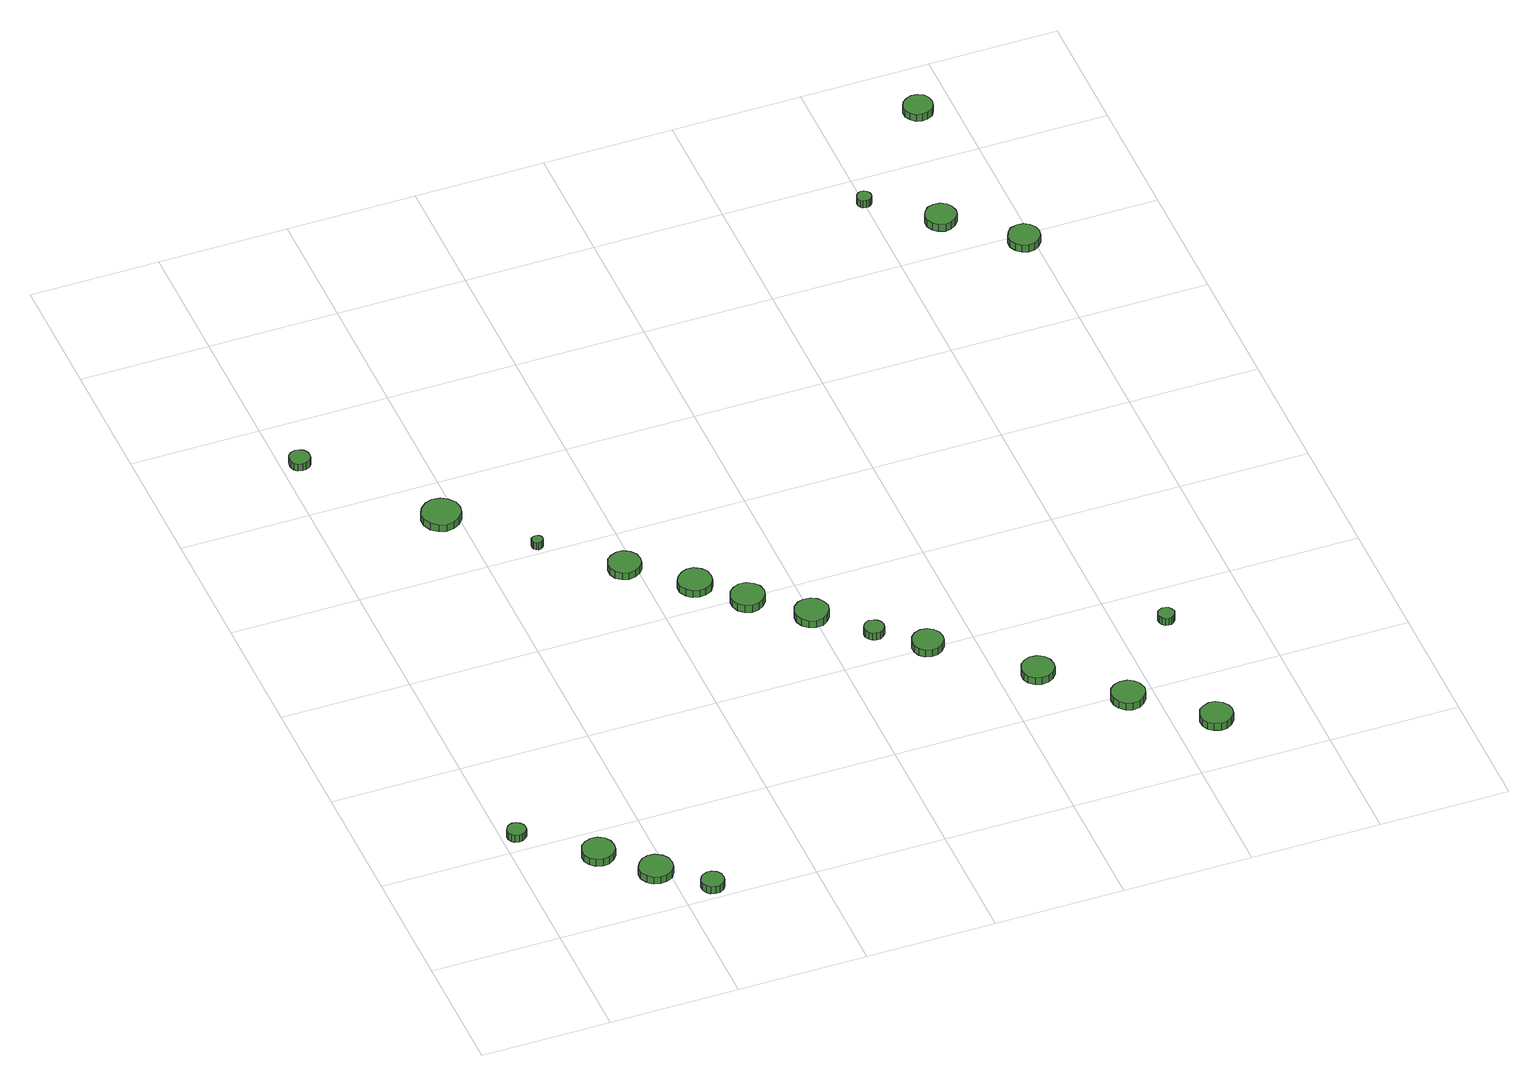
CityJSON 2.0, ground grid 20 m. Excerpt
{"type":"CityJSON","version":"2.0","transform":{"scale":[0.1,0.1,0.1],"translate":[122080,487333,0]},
"CityObjects":{
"tree1":{"type":"SolitaryVegetationObject","attributes":{"function":"something"},"geometry":[{"type":"MultiSurface","lod":"1","boundaries":[[[0,1,2,3,4,5,6,7,8,9,10,11,12,13,14]],[[15,16,17,18,19,20,21,22,23,24,25,26,27,28,29]],[[0,29,28,1]],[[1,28,27,2]],[[2,27,26,3]],[[3,26,25,4]],[[4,25,24,5]],[[5,24,23,6]],[[6,23,22,7]],[[7,22,21,8]],[[8,21,20,9]],[[9,20,19,10]],[[10,19,18,11]],[[11,18,17,12]],[[12,17,16,13]],[[13,16,15,14]],[[14,15,29,0]]]}]},
"tree2":{"type":"SolitaryVegetationObject","attributes":{"function":"something"},"geometry":[{"type":"MultiSurface","lod":"1","boundaries":[[[30,31,32,33,34,35,36,37,38,39,40,41,42,43,44]],[[45,46,47,48,49,50,51,52,53,54,55,56,57,58,59]],[[30,59,58,31]],[[31,58,57,32]],[[32,57,56,33]],[[33,56,55,34]],[[34,55,54,35]],[[35,54,53,36]],[[36,53,52,37]],[[37,52,51,38]],[[38,51,50,39]],[[39,50,49,40]],[[40,49,48,41]],[[41,48,47,42]],[[42,47,46,43]],[[43,46,45,44]],[[44,45,59,30]]]}]},
"tree3":{"type":"SolitaryVegetationObject","attributes":{"function":"something"},"geometry":[{"type":"MultiSurface","lod":"1","boundaries":[[[60,61,62,63,64,65,66,67,68,69,70,71,72,73,74]],[[75,76,77,78,79,80,81,82,83,84,85,86,87,88,89]],[[60,89,88,61]],[[61,88,87,62]],[[62,87,86,63]],[[63,86,85,64]],[[64,85,84,65]],[[65,84,83,66]],[[66,83,82,67]],[[67,82,81,68]],[[68,81,80,69]],[[69,80,79,70]],[[70,79,78,71]],[[71,78,77,72]],[[72,77,76,73]],[[73,76,75,74]],[[74,75,89,60]]]}]},
"tree4":{"type":"SolitaryVegetationObject","attributes":{"function":"something"},"geometry":[{"type":"MultiSurface","lod":"1","boundaries":[[[90,91,92,93,94,95,96,97,98,99,100,101,102,103,104]],[[105,106,107,108,109,110,111,112,113,114,115,116,117,118,119]],[[90,119,118,91]],[[91,118,117,92]],[[92,117,116,93]],[[93,116,115,94]],[[94,115,114,95]],[[95,114,113,96]],[[96,113,112,97]],[[97,112,111,98]],[[98,111,110,99]],[[99,110,109,100]],[[100,109,108,101]],[[101,108,107,102]],[[102,107,106,103]],[[103,106,105,104]],[[104,105,119,90]]]}]},
"tree5":{"type":"SolitaryVegetationObject","attributes":{"function":"something"},"geometry":[{"type":"MultiSurface","lod":"1","boundaries":[[[120,121,122,123,124,125,126,127,128,129,130,131,132,133,134]],[[135,136,137,138,139,140,141,142,143,144,145,146,147,148,149]],[[120,149,148,121]],[[121,148,147,122]],[[122,147,146,123]],[[123,146,145,124]],[[124,145,144,125]],[[125,144,143,126]],[[126,143,142,127]],[[127,142,141,128]],[[128,141,140,129]],[[129,140,139,130]],[[130,139,138,131]],[[131,138,137,132]],[[132,137,136,133]],[[133,136,135,134]],[[134,135,149,120]]]}]},
"tree6":{"type":"SolitaryVegetationObject","attributes":{"function":"something"},"geometry":[{"type":"MultiSurface","lod":"1","boundaries":[[[150,151,152,153,154,155,156,157,158,159,160,161,162,163,164]],[[165,166,167,168,169,170,171,172,173,174,175,176,177,178,179]],[[150,179,178,151]],[[151,178,177,152]],[[152,177,176,153]],[[153,176,175,154]],[[154,175,174,155]],[[155,174,173,156]],[[156,173,172,157]],[[157,172,171,158]],[[158,171,170,159]],[[159,170,169,160]],[[160,169,168,161]],[[161,168,167,162]],[[162,167,166,163]],[[163,166,165,164]],[[164,165,179,150]]]}]},
"tree7":{"type":"SolitaryVegetationObject","attributes":{"function":"something"},"geometry":[{"type":"MultiSurface","lod":"1","boundaries":[[[180,181,182,183,184,185,186,187,188,189,190,191,192,193,194]],[[195,196,197,198,199,200,201,202,203,204,205,206,207,208,209]],[[180,209,208,181]],[[181,208,207,182]],[[182,207,206,183]],[[183,206,205,184]],[[184,205,204,185]],[[185,204,203,186]],[[186,203,202,187]],[[187,202,201,188]],[[188,201,200,189]],[[189,200,199,190]],[[190,199,198,191]],[[191,198,197,192]],[[192,197,196,193]],[[193,196,195,194]],[[194,195,209,180]]]}]},
"tree8":{"type":"SolitaryVegetationObject","attributes":{"function":"something"},"geometry":[{"type":"MultiSurface","lod":"1","boundaries":[[[210,211,212,213,214,215,216,217,218,219,220,221,222,223,224]],[[225,226,227,228,229,230,231,232,233,234,235,236,237,238,239]],[[210,239,238,211]],[[211,238,237,212]],[[212,237,236,213]],[[213,236,235,214]],[[214,235,234,215]],[[215,234,233,216]],[[216,233,232,217]],[[217,232,231,218]],[[218,231,230,219]],[[219,230,229,220]],[[220,229,228,221]],[[221,228,227,222]],[[222,227,226,223]],[[223,226,225,224]],[[224,225,239,210]]]}]},
"tree9":{"type":"SolitaryVegetationObject","attributes":{"function":"something"},"geometry":[{"type":"MultiSurface","lod":"1","boundaries":[[[240,241,242,243,244,245,246,247,248,249,250,251,252,253,254]],[[255,256,257,258,259,260,261,262,263,264,265,266,267,268,269]],[[240,269,268,241]],[[241,268,267,242]],[[242,267,266,243]],[[243,266,265,244]],[[244,265,264,245]],[[245,264,263,246]],[[246,263,262,247]],[[247,262,261,248]],[[248,261,260,249]],[[249,260,259,250]],[[250,259,258,251]],[[251,258,257,252]],[[252,257,256,253]],[[253,256,255,254]],[[254,255,269,240]]]}]},
"tree10":{"type":"SolitaryVegetationObject","attributes":{"function":"something"},"geometry":[{"type":"MultiSurface","lod":"1","boundaries":[[[270,271,272,273,274,275,276,277,278,279,280,281,282,283,284]],[[285,286,287,288,289,290,291,292,293,294,295,296,297,298,299]],[[270,299,298,271]],[[271,298,297,272]],[[272,297,296,273]],[[273,296,295,274]],[[274,295,294,275]],[[275,294,293,276]],[[276,293,292,277]],[[277,292,291,278]],[[278,291,290,279]],[[279,290,289,280]],[[280,289,288,281]],[[281,288,287,282]],[[282,287,286,283]],[[283,286,285,284]],[[284,285,299,270]]]}]},
"tree11":{"type":"SolitaryVegetationObject","attributes":{"function":"something"},"geometry":[{"type":"MultiSurface","lod":"1","boundaries":[[[300,301,302,303,304,305,306,307,308,309,310,311,312,313,314]],[[315,316,317,318,319,320,321,322,323,324,325,326,327,328,329]],[[300,329,328,301]],[[301,328,327,302]],[[302,327,326,303]],[[303,326,325,304]],[[304,325,324,305]],[[305,324,323,306]],[[306,323,322,307]],[[307,322,321,308]],[[308,321,320,309]],[[309,320,319,310]],[[310,319,318,311]],[[311,318,317,312]],[[312,317,316,313]],[[313,316,315,314]],[[314,315,329,300]]]}]},
"tree12":{"type":"SolitaryVegetationObject","attributes":{"function":"something"},"geometry":[{"type":"MultiSurface","lod":"1","boundaries":[[[330,331,332,333,334,335,336,337,338,339,340,341,342,343,344]],[[345,346,347,348,349,350,351,352,353,354,355,356,357,358,359]],[[330,359,358,331]],[[331,358,357,332]],[[332,357,356,333]],[[333,356,355,334]],[[334,355,354,335]],[[335,354,353,336]],[[336,353,352,337]],[[337,352,351,338]],[[338,351,350,339]],[[339,350,349,340]],[[340,349,348,341]],[[341,348,347,342]],[[342,347,346,343]],[[343,346,345,344]],[[344,345,359,330]]]}]},
"tree13":{"type":"SolitaryVegetationObject","attributes":{"function":"something"},"geometry":[{"type":"MultiSurface","lod":"1","boundaries":[[[360,361,362,363,364,365,366,367,368,369,370,371,372,373,374]],[[375,376,377,378,379,380,381,382,383,384,385,386,387,388,389]],[[360,389,388,361]],[[361,388,387,362]],[[362,387,386,363]],[[363,386,385,364]],[[364,385,384,365]],[[365,384,383,366]],[[366,383,382,367]],[[367,382,381,368]],[[368,381,380,369]],[[369,380,379,370]],[[370,379,378,371]],[[371,378,377,372]],[[372,377,376,373]],[[373,376,375,374]],[[374,375,389,360]]]}]},
"tree14":{"type":"SolitaryVegetationObject","attributes":{"function":"something"},"geometry":[{"type":"MultiSurface","lod":"1","boundaries":[[[390,391,392,393,394,395,396,397,398,399,400,401,402,403,404]],[[405,406,407,408,409,410,411,412,413,414,415,416,417,418,419]],[[390,419,418,391]],[[391,418,417,392]],[[392,417,416,393]],[[393,416,415,394]],[[394,415,414,395]],[[395,414,413,396]],[[396,413,412,397]],[[397,412,411,398]],[[398,411,410,399]],[[399,410,409,400]],[[400,409,408,401]],[[401,408,407,402]],[[402,407,406,403]],[[403,406,405,404]],[[404,405,419,390]]]}]},
"tree15":{"type":"SolitaryVegetationObject","attributes":{"function":"something"},"geometry":[{"type":"MultiSurface","lod":"1","boundaries":[[[420,421,422,423,424,425,426,427,428,429,430,431,432,433,434]],[[435,436,437,438,439,440,441,442,443,444,445,446,447,448,449]],[[420,449,448,421]],[[421,448,447,422]],[[422,447,446,423]],[[423,446,445,424]],[[424,445,444,425]],[[425,444,443,426]],[[426,443,442,427]],[[427,442,441,428]],[[428,441,440,429]],[[429,440,439,430]],[[430,439,438,431]],[[431,438,437,432]],[[432,437,436,433]],[[433,436,435,434]],[[434,435,449,420]]]}]},
"tree16":{"type":"SolitaryVegetationObject","attributes":{"function":"something"},"geometry":[{"type":"MultiSurface","lod":"1","boundaries":[[[450,451,452,453,454,455,456,457,458,459,460,461,462,463,464]],[[465,466,467,468,469,470,471,472,473,474,475,476,477,478,479]],[[450,479,478,451]],[[451,478,477,452]],[[452,477,476,453]],[[453,476,475,454]],[[454,475,474,455]],[[455,474,473,456]],[[456,473,472,457]],[[457,472,471,458]],[[458,471,470,459]],[[459,470,469,460]],[[460,469,468,461]],[[461,468,467,462]],[[462,467,466,463]],[[463,466,465,464]],[[464,465,479,450]]]}]},
"tree17":{"type":"SolitaryVegetationObject","attributes":{"function":"something"},"geometry":[{"type":"MultiSurface","lod":"1","boundaries":[[[480,481,482,483,484,485,486,487,488,489,490,491,492,493,494]],[[495,496,497,498,499,500,501,502,503,504,505,506,507,508,509]],[[480,509,508,481]],[[481,508,507,482]],[[482,507,506,483]],[[483,506,505,484]],[[484,505,504,485]],[[485,504,503,486]],[[486,503,502,487]],[[487,502,501,488]],[[488,501,500,489]],[[489,500,499,490]],[[490,499,498,491]],[[491,498,497,492]],[[492,497,496,493]],[[493,496,495,494]],[[494,495,509,480]]]}]},
"tree18":{"type":"SolitaryVegetationObject","attributes":{"function":"something"},"geometry":[{"type":"MultiSurface","lod":"1","boundaries":[[[510,511,512,513,514,515,516,517,518,519,520,521,522,523,524]],[[525,526,527,528,529,530,531,532,533,534,535,536,537,538,539]],[[510,539,538,511]],[[511,538,537,512]],[[512,537,536,513]],[[513,536,535,514]],[[514,535,534,515]],[[515,534,533,516]],[[516,533,532,517]],[[517,532,531,518]],[[518,531,530,519]],[[519,530,529,520]],[[520,529,528,521]],[[521,528,527,522]],[[522,527,526,523]],[[523,526,525,524]],[[524,525,539,510]]]}]},
"tree19":{"type":"SolitaryVegetationObject","attributes":{"function":"something"},"geometry":[{"type":"MultiSurface","lod":"1","boundaries":[[[540,541,542,543,544,545,546,547,548,549,550,551,552,553,554]],[[555,556,557,558,559,560,561,562,563,564,565,566,567,568,569]],[[540,569,568,541]],[[541,568,567,542]],[[542,567,566,543]],[[543,566,565,544]],[[544,565,564,545]],[[545,564,563,546]],[[546,563,562,547]],[[547,562,561,548]],[[548,561,560,549]],[[549,560,559,550]],[[550,559,558,551]],[[551,558,557,552]],[[552,557,556,553]],[[553,556,555,554]],[[554,555,569,540]]]}]},
"tree20":{"type":"SolitaryVegetationObject","attributes":{"function":"something"},"geometry":[{"type":"MultiSurface","lod":"1","boundaries":[[[570,571,572,573,574,575,576,577,578,579,580,581,582,583,584]],[[585,586,587,588,589,590,591,592,593,594,595,596,597,598,599]],[[570,599,598,571]],[[571,598,597,572]],[[572,597,596,573]],[[573,596,595,574]],[[574,595,594,575]],[[575,594,593,576]],[[576,593,592,577]],[[577,592,591,578]],[[578,591,590,579]],[[579,590,589,580]],[[580,589,588,581]],[[581,588,587,582]],[[582,587,586,583]],[[583,586,585,584]],[[584,585,599,570]]]}]},
"tree21":{"type":"SolitaryVegetationObject","attributes":{"function":"something"},"geometry":[{"type":"MultiSurface","lod":"1","boundaries":[[[600,601,602,603,604,605,606,607,608,609,610,611,612,613,614]],[[615,616,617,618,619,620,621,622,623,624,625,626,627,628,629]],[[600,629,628,601]],[[601,628,627,602]],[[602,627,626,603]],[[603,626,625,604]],[[604,625,624,605]],[[605,624,623,606]],[[606,623,622,607]],[[607,622,621,608]],[[608,621,620,609]],[[609,620,619,610]],[[610,619,618,611]],[[611,618,617,612]],[[612,617,616,613]],[[613,616,615,614]],[[614,615,629,600]]]}]}
},
"vertices":[
[37,230,16],[36,236,16],[32,241,16],[27,244,16],[21,245,16],[15,243,16],[11,239,16],[8,233,16],[8,227,16],[11,222,16],[15,218,16],[21,216,16],[27,217,16],[32,220,16],[36,224,16],[36,224,3],[32,220,3],[27,217,3],[21,216,3],[15,218,3],[11,222,3],[8,227,3],[8,233,3],[11,239,3],[15,243,3],[21,245,3],[27,244,3],[32,241,3],[36,236,3],[37,230,3],
[142,146,17],[140,156,17],[134,165,17],[125,170,17],[115,171,17],[105,168,17],[97,161,17],[93,151,17],[93,141,17],[97,132,17],[105,125,17],[115,122,17],[125,123,17],[134,128,17],[140,136,17],[140,136,4],[134,128,4],[125,123,4],[115,122,4],[105,125,4],[97,132,4],[93,141,4],[93,151,4],[97,161,4],[105,168,4],[115,171,4],[125,170,4],[134,165,4],[140,156,4],[142,146,4],
[207,81,16],[205,92,16],[199,100,16],[189,106,16],[179,107,16],[169,104,16],[161,96,16],[156,87,16],[156,76,16],[161,66,16],[169,59,16],[179,56,16],[189,57,16],[199,62,16],[205,71,16],[205,71,3],[199,62,3],[189,57,3],[179,56,3],[169,59,3],[161,66,3],[156,76,3],[156,87,3],[161,96,3],[169,104,3],[179,107,3],[189,106,3],[199,100,3],[205,92,3],[207,81,3],
[265,25,15],[264,32,15],[260,38,15],[253,42,15],[246,43,15],[239,40,15],[234,36,15],[231,29,15],[231,22,15],[234,15,15],[239,10,15],[246,8,15],[253,8,15],[260,12,15],[264,18,15],[264,18,2],[260,12,2],[253,8,2],[246,8,2],[239,10,2],[234,15,2],[231,22,2],[231,29,2],[234,36,2],[239,40,2],[246,43,2],[253,42,2],[260,38,2],[264,32,2],[265,25,2],
[42,1105,20],[41,1111,20],[37,1117,20],[31,1120,20],[25,1121,20],[18,1119,20],[13,1114,20],[11,1108,20],[11,1102,20],[13,1095,20],[18,1091,20],[25,1089,20],[31,1090,20],[37,1093,20],[41,1098,20],[41,1098,7],[37,1093,7],[31,1090,7],[25,1089,7],[18,1091,7],[13,1095,7],[11,1102,7],[11,1108,7],[13,1114,7],[18,1119,7],[25,1121,7],[31,1120,7],[37,1117,7],[41,1111,7],[42,1105,7],
[203,917,21],[201,929,21],[193,939,21],[183,945,21],[170,947,21],[159,943,21],[149,934,21],[144,923,21],[144,911,21],[149,899,21],[159,891,21],[170,887,21],[183,889,21],[193,895,21],[201,905,21],[201,905,8],[193,895,8],[183,889,8],[170,887,8],[159,891,8],[149,899,8],[144,911,8],[144,923,8],[149,934,8],[159,943,8],[170,947,8],[183,945,8],[193,939,8],[201,929,8],[203,917,8],
[292,815,16],[291,818,16],[289,821,16],[286,823,16],[282,823,16],[279,822,16],[276,820,16],[275,817,16],[275,813,16],[276,810,16],[279,808,16],[282,806,16],[286,807,16],[289,809,16],[291,811,16],[291,811,3],[289,809,3],[286,807,3],[282,806,3],[279,808,3],[276,810,3],[275,813,3],[275,817,3],[276,820,3],[279,822,3],[282,823,3],[286,823,3],[289,821,3],[291,818,3],[292,815,3],
[408,723,15],[406,733,15],[400,741,15],[391,747,15],[381,748,15],[371,744,15],[363,738,15],[359,728,15],[359,718,15],[363,708,15],[371,702,15],[381,698,15],[391,700,15],[400,705,15],[406,713,15],[406,713,2],[400,705,2],[391,700,2],[381,698,2],[371,702,2],[363,708,2],[359,718,2],[359,728,2],[363,738,2],[371,744,2],[381,748,2],[391,747,2],[400,741,2],[406,733,2],[408,723,2],
[490,650,15],[488,661,15],[482,669,15],[472,675,15],[462,676,15],[452,672,15],[444,665,15],[439,656,15],[439,645,15],[444,635,15],[452,628,15],[462,625,15],[472,626,15],[482,631,15],[488,640,15],[488,640,2],[482,631,2],[472,626,2],[462,625,2],[452,628,2],[444,635,2],[439,645,2],[439,656,2],[444,665,2],[452,672,2],[462,676,2],[472,675,2],[482,669,2],[488,661,2],[490,650,2],
[550,593,14],[548,604,14],[541,612,14],[532,618,14],[521,619,14],[511,615,14],[503,608,14],[499,598,14],[499,588,14],[503,578,14],[511,571,14],[521,567,14],[532,569,14],[541,574,14],[548,583,14],[548,583,1],[541,574,1],[532,569,1],[521,567,1],[511,571,1],[503,578,1],[499,588,1],[499,598,1],[503,608,1],[511,615,1],[521,619,1],[532,618,1],[541,612,1],[548,604,1],[550,593,1],
[624,527,15],[621,537,15],[615,546,15],[606,551,15],[595,552,15],[585,549,15],[577,542,15],[573,532,15],[573,522,15],[577,512,15],[585,505,15],[595,501,15],[606,502,15],[615,508,15],[621,516,15],[621,516,2],[615,508,2],[606,502,2],[595,501,2],[585,505,2],[577,512,2],[573,522,2],[573,532,2],[577,542,2],[585,549,2],[595,552,2],[606,551,2],[615,546,2],[621,537,2],[624,527,2],
[684,460,14],[683,466,14],[679,471,14],[674,474,14],[667,475,14],[661,473,14],[657,469,14],[654,463,14],[654,457,14],[657,451,14],[661,447,14],[667,445,14],[674,445,14],[679,448,14],[683,453,14],[683,453,1],[679,448,1],[674,445,1],[667,445,1],[661,447,1],[657,451,1],[654,457,1],[654,463,1],[657,469,1],[661,473,1],[667,475,1],[674,474,1],[679,471,1],[683,466,1],[684,460,1],
[755,405,14],[753,414,14],[747,423,14],[739,428,14],[729,429,14],[719,426,14],[712,419,14],[708,410,14],[708,400,14],[712,391,14],[719,384,14],[729,381,14],[739,382,14],[747,387,14],[753,395,14],[753,395,1],[747,387,1],[739,382,1],[729,381,1],[719,384,1],[712,391,1],[708,400,1],[708,410,1],[712,419,1],[719,426,1],[729,429,1],[739,428,1],[747,423,1],[753,414,1],[755,405,1],
[882,288,16],[880,298,16],[874,307,16],[865,312,16],[854,313,16],[845,310,16],[837,303,16],[833,293,16],[833,283,16],[837,274,16],[845,267,16],[854,264,16],[865,265,16],[874,270,16],[880,278,16],[880,278,3],[874,270,3],[865,265,3],[854,264,3],[845,267,3],[837,274,3],[833,283,3],[833,293,3],[837,303,3],[845,310,3],[854,313,3],[865,312,3],[874,307,3],[880,298,3],[882,288,3],
[986,191,15],[983,201,15],[977,210,15],[968,215,15],[957,216,15],[947,213,15],[939,206,15],[935,196,15],[935,185,15],[939,176,15],[947,168,15],[957,165,15],[968,166,15],[977,172,15],[983,180,15],[983,180,2],[977,172,2],[968,166,2],[957,165,2],[947,168,2],[939,176,2],[935,185,2],[935,196,2],[939,206,2],[947,213,2],[957,216,2],[968,215,2],[977,210,2],[983,201,2],[986,191,2],
[1087,101,15],[1085,111,15],[1079,119,15],[1070,125,15],[1060,126,15],[1050,122,15],[1042,116,15],[1038,106,15],[1038,96,15],[1042,86,15],[1050,80,15],[1060,76,15],[1070,77,15],[1079,83,15],[1085,91,15],[1085,91,2],[1079,83,2],[1070,77,2],[1060,76,2],[1050,80,2],[1042,86,2],[1038,96,2],[1038,106,2],[1042,116,2],[1050,122,2],[1060,126,2],[1070,125,2],[1079,119,2],[1085,111,2],[1087,101,2],
[1087,331,16],[1085,336,16],[1082,341,16],[1078,343,16],[1073,344,16],[1068,342,16],[1064,339,16],[1062,334,16],[1062,329,16],[1064,324,16],[1068,320,16],[1073,319,16],[1078,319,16],[1082,322,16],[1085,326,16],[1085,326,3],[1082,322,3],[1078,319,3],[1073,319,3],[1068,320,3],[1064,324,3],[1062,329,3],[1062,334,3],[1064,339,3],[1068,342,3],[1073,344,3],[1078,343,3],[1082,341,3],[1085,336,3],[1087,331,3],
[1008,1339,24],[1007,1343,24],[1004,1347,24],[1000,1349,24],[996,1350,24],[991,1348,24],[988,1345,24],[986,1341,24],[986,1336,24],[988,1332,24],[991,1329,24],[996,1328,24],[1000,1328,24],[1004,1330,24],[1007,1334,24],[1007,1334,11],[1004,1330,11],[1000,1328,11],[996,1328,11],[991,1329,11],[988,1332,11],[986,1336,11],[986,1341,11],[988,1345,11],[991,1348,11],[996,1350,11],[1000,1349,11],[1004,1347,11],[1007,1343,11],[1008,1339,11],
[1110,1261,24],[1108,1271,24],[1102,1279,24],[1094,1284,24],[1084,1285,24],[1074,1282,24],[1067,1275,24],[1063,1266,24],[1063,1256,24],[1067,1247,24],[1074,1241,24],[1084,1237,24],[1094,1239,24],[1102,1244,24],[1108,1252,24],[1108,1252,11],[1102,1244,11],[1094,1239,11],[1084,1237,11],[1074,1241,11],[1067,1247,11],[1063,1256,11],[1063,1266,11],[1067,1275,11],[1074,1282,11],[1084,1285,11],[1094,1284,11],[1102,1279,11],[1108,1271,11],[1110,1261,11],
[1206,1175,24],[1204,1185,24],[1198,1193,24],[1190,1198,24],[1180,1199,24],[1170,1196,24],[1163,1189,24],[1159,1180,24],[1159,1170,24],[1163,1161,24],[1170,1154,24],[1180,1151,24],[1190,1152,24],[1198,1157,24],[1204,1165,24],[1204,1165,11],[1198,1157,11],[1190,1152,11],[1180,1151,11],[1170,1154,11],[1163,1161,11],[1159,1170,11],[1159,1180,11],[1163,1189,11],[1170,1196,11],[1180,1199,11],[1190,1198,11],[1198,1193,11],[1204,1185,11],[1206,1175,11],
[1165,1497,25],[1163,1506,25],[1158,1514,25],[1150,1518,25],[1141,1519,25],[1132,1516,25],[1125,1510,25],[1121,1502,25],[1121,1492,25],[1125,1484,25],[1132,1477,25],[1141,1475,25],[1150,1476,25],[1158,1480,25],[1163,1488,25],[1163,1488,12],[1158,1480,12],[1150,1476,12],[1141,1475,12],[1132,1477,12],[1125,1484,12],[1121,1492,12],[1121,1502,12],[1125,1510,12],[1132,1516,12],[1141,1519,12],[1150,1518,12],[1158,1514,12],[1163,1506,12],[1165,1497,12]
]}
